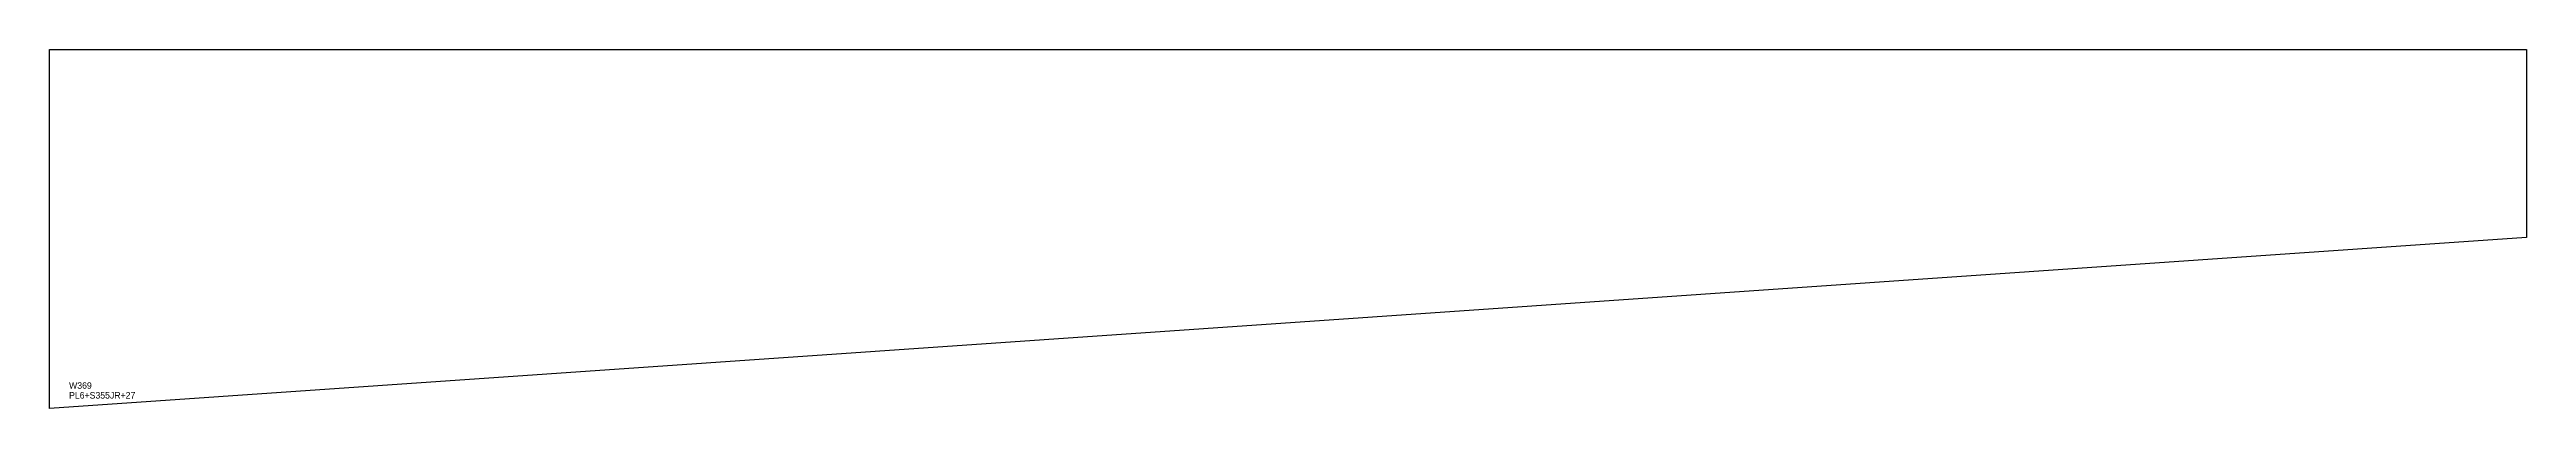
# Model space of a CAD drawing. Extents: x 0 to 3806, y 0 to 550.
import ezdxf

# ---------------------------------------------------------------- set-up
doc = ezdxf.new("R2010")
doc.units = 0
for name, color, linetype in [('CUT', 7, 'CONTINUOUS'), ('SCRIBE', 3, 'CONTINUOUS'), ('TEXT', 7, 'CONTINUOUS')]:
    doc.layers.add(name, color=color, linetype=linetype)

msp = doc.modelspace()

# ---------------------------------------------------------------- linework, layer by layer
at = {"layer": 'CUT', "color": 7, "linetype": 'CONTINUOUS'}
msp.add_lwpolyline([(0, 0), (0, 550), (3806.25, 550), (3806.25, 262)], close=True, dxfattribs=at)

# ---------------------------------------------------------------- texts
at = {"layer": 'SCRIBE', "color": 3}
msp.add_text('W369', height=10, dxfattribs=at).set_placement((30, 30))
at = {"layer": 'TEXT', "color": 7}
msp.add_text('PL6+S355JR+27', height=10, dxfattribs=at).set_placement((30, 15))

doc.saveas('drawing.dxf')
